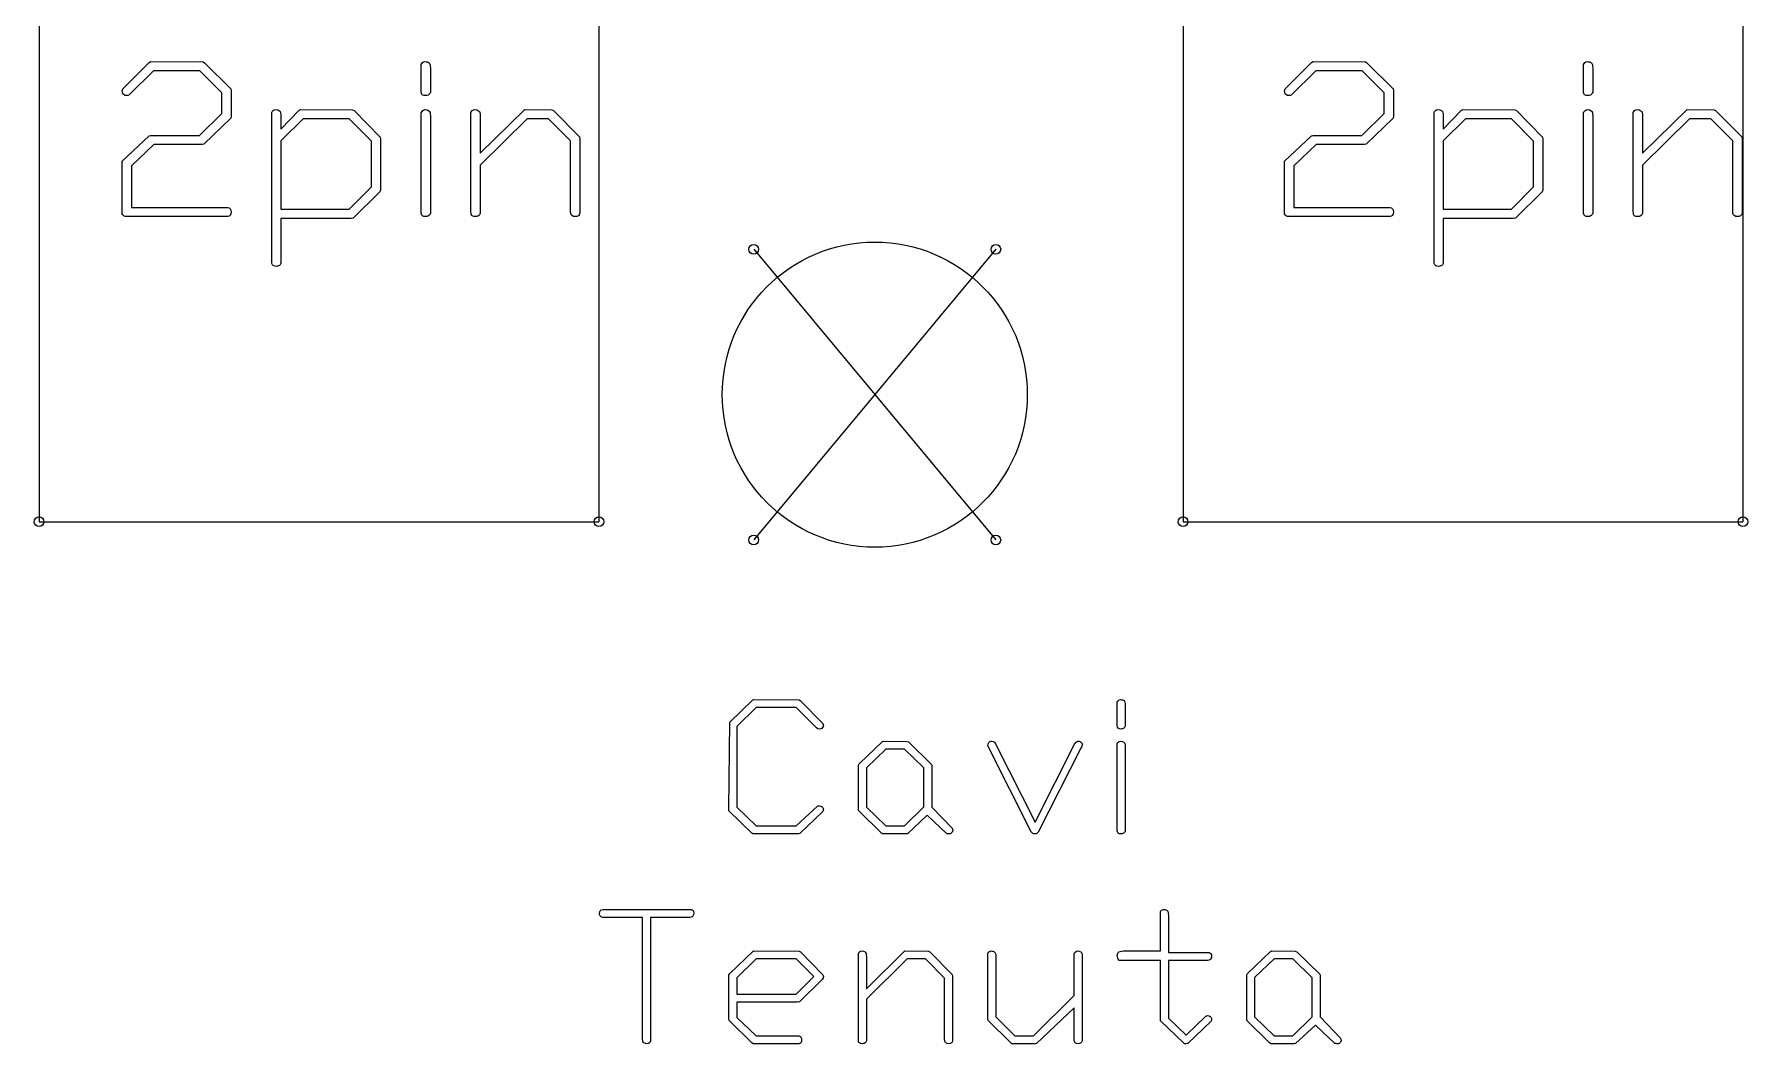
# Paper-space layout 'Sheet1' of a CAD drawing. Header units: millimetres. Extents: x 3 to 419, y -76 to 292.
# Drawn here: x 288.12 to 310.59, y 152.06 to 165.29 of the extents above; entities that cross this region are included whole.
import ezdxf

# ---------------------------------------------------------------- set-up
doc = ezdxf.new("R2010")
doc.units = ezdxf.units.MM

psp = doc.layouts.new('Sheet1')

# ---------------------------------------------------------------- linework, layer by layer
at = {"color": 7, "linetype": 'Continuous'}
for p, q in [((288.1840503, 173.906802), (288.1840503, 158.906802)), ((295.5240503, 173.906802), (295.5240503, 158.906802)), ((303.1840503, 173.906802), (303.1840503, 158.906802)), ((310.5240503, 173.906802), (310.5240503, 158.906802)), ((297.5540503, 162.476802), (300.7290503, 158.666802)), ((300.7290503, 162.476802), (297.5540503, 158.666802)), ((288.1840503, 158.906802), (295.5240503, 158.906802)), ((303.1840503, 158.906802), (310.5240503, 158.906802))]:
    psp.add_line(p, q, dxfattribs=at)
at = {"color": 7, "linetype": 'Continuous', "flags": 128}
for points in [[(290.354291, 164.9200401), (290.6964183, 164.5794835), (290.6964183, 164.5794835), (290.7020879, 164.5541591), (290.7020879, 164.5541591), (290.7020879, 164.2166264), (290.7020879, 164.2166264), (290.6964183, 164.1969716), (290.6964183, 164.1969716), (290.3456564, 163.8564151), (290.3456564, 163.8564151), (290.320332, 163.8480996), (290.320332, 163.8480996), (289.6898677, 163.8480996), (289.6898677, 163.8480996), (289.3958022, 163.5702871), (289.3958022, 163.5702871), (289.3958022, 163.0256234), (289.3958022, 163.0256234), (290.6567308, 163.0256234), (290.6567308, 163.0256234), (290.6767635, 163.0195758), (290.6907486, 163.0078585), (290.6994421, 162.9893377), (290.7020879, 162.9651472), (290.7020879, 162.9651472), (290.6994421, 162.9413347), (290.6907486, 162.92168), (290.6831891, 162.9141204), (290.6722278, 162.9088288), (290.6578647, 162.905805), (290.6397218, 162.904671), (290.6397218, 162.904671), (289.3118915, 162.904671), (289.3118915, 162.904671), (289.2990403, 162.9110966), (289.288457, 162.9190341), (289.2805195, 162.9288615), (289.2748498, 162.9402008), (289.2748498, 162.9402008), (289.2748498, 162.9950073), (289.2748498, 162.9950073), (289.2748498, 163.6296294), (289.2748498, 163.6296294), (289.6263677, 163.9637603), (289.6263677, 163.9637603), (289.6433766, 163.969052), (289.6433766, 163.969052), (290.2863141, 163.969052), (290.2863141, 163.969052), (290.5811355, 164.2566919), (290.5811355, 164.2566919), (290.5811355, 164.5280788), (290.5811355, 164.5280788), (290.2904718, 164.8157186), (290.2904718, 164.8157186), (289.6838201, 164.8157186), (289.6838201, 164.8157186), (289.3621623, 164.4963288), (289.3621623, 164.4963288), (289.3470433, 164.492171), (289.3341921, 164.4906591), (289.3341921, 164.4906591), (289.3111355, 164.4944389), (289.2918587, 164.5061561), (289.2842992, 164.5148496), (289.2790076, 164.5254329), (289.2759837, 164.5382841), (289.2748498, 164.5526472), (289.2748498, 164.5526472), (289.2805195, 164.5783496), (289.2805195, 164.5783496), (289.6282576, 164.9253317), (289.6282576, 164.9253317), (289.6505582, 164.936671), (289.6505582, 164.936671), (290.3346951, 164.9340252), (290.3346951, 164.9340252), (290.3543498, 164.9200401)], [(293.2972703, 164.920796), (293.304832, 164.9105907), (293.3105016, 164.8958496), (293.3135254, 164.8761948), (293.3146593, 164.8516264), (293.3146593, 164.8516264), (293.3146593, 164.5360163), (293.3146593, 164.5360163), (293.3097457, 164.5231651), (293.3029421, 164.5125817), (293.2950046, 164.5046442), (293.2855552, 164.4989746), (293.2677903, 164.492927), (293.2541832, 164.4906591), (293.2541832, 164.4906591), (293.2277248, 164.4936829), (293.208826, 164.5027544), (293.1974867, 164.5178734), (293.193707, 164.5390401), (293.193707, 164.5390401), (293.193707, 164.8969835), (293.193707, 164.8969835), (293.2008885, 164.9121026), (293.2118498, 164.9238198), (293.225457, 164.9321353), (293.2428439, 164.936671), (293.2428439, 164.936671), (293.2602308, 164.9355371), (293.2753498, 164.9328913), (293.2874451, 164.9275996), (293.2972724, 164.920796)], [(305.5943046, 164.9200401), (305.9364183, 164.5794835), (305.9364183, 164.5794835), (305.9420879, 164.5541591), (305.9420879, 164.5541591), (305.9420879, 164.2166264), (305.9420879, 164.2166264), (305.9364183, 164.1969716), (305.9364183, 164.1969716), (305.5856564, 163.8564151), (305.5856564, 163.8564151), (305.560332, 163.8480996), (305.560332, 163.8480996), (304.9298677, 163.8480996), (304.9298677, 163.8480996), (304.6358022, 163.5702871), (304.6358022, 163.5702871), (304.6358022, 163.0256234), (304.6358022, 163.0256234), (305.8967308, 163.0256234), (305.8967308, 163.0256234), (305.9167635, 163.0195758), (305.9307486, 163.0078585), (305.9394421, 162.9893377), (305.9420879, 162.9651472), (305.9420879, 162.9651472), (305.9394421, 162.9413347), (305.9307486, 162.92168), (305.9231891, 162.9141204), (305.9122278, 162.9088288), (305.8978647, 162.905805), (305.8797218, 162.904671), (305.8797218, 162.904671), (304.5518915, 162.904671), (304.5518915, 162.904671), (304.5390403, 162.9110966), (304.528457, 162.9190341), (304.5205195, 162.9288615), (304.5148498, 162.9402008), (304.5148498, 162.9402008), (304.5148498, 162.9950073), (304.5148498, 162.9950073), (304.5148498, 163.6296294), (304.5148498, 163.6296294), (304.8663677, 163.9637603), (304.8663677, 163.9637603), (304.8833766, 163.969052), (304.8833766, 163.969052), (305.5263141, 163.969052), (305.5263141, 163.969052), (305.8211355, 164.2566919), (305.8211355, 164.2566919), (305.8211355, 164.5280788), (305.8211355, 164.5280788), (305.5304718, 164.8157186), (305.5304718, 164.8157186), (304.9238201, 164.8157186), (304.9238201, 164.8157186), (304.6021623, 164.4963288), (304.6021623, 164.4963288), (304.5870433, 164.492171), (304.5741921, 164.4906591), (304.5741921, 164.4906591), (304.5511355, 164.4944389), (304.5318587, 164.5061561), (304.5242992, 164.5148496), (304.5190076, 164.5254329), (304.5159837, 164.5382841), (304.5148498, 164.5526472), (304.5148498, 164.5526472), (304.5205195, 164.5783496), (304.5205195, 164.5783496), (304.8682576, 164.9253317), (304.8682576, 164.9253317), (304.8905582, 164.936671), (304.8905582, 164.936671), (305.5746951, 164.9340252), (305.5746951, 164.9340252), (305.5943498, 164.9200401)], [(308.5371647, 164.920796), (308.544832, 164.9105907), (308.5505016, 164.8958496), (308.5535254, 164.8761948), (308.5546593, 164.8516264), (308.5546593, 164.8516264), (308.5546593, 164.5360163), (308.5546593, 164.5360163), (308.5497457, 164.5231651), (308.5429421, 164.5125817), (308.5350046, 164.5046442), (308.5255552, 164.4989746), (308.5077903, 164.492927), (308.4941832, 164.4906591), (308.4941832, 164.4906591), (308.4677248, 164.4936829), (308.448826, 164.5027544), (308.4374867, 164.5178734), (308.433707, 164.5390401), (308.433707, 164.5390401), (308.433707, 164.8969835), (308.433707, 164.8969835), (308.4408885, 164.9121026), (308.4518498, 164.9238198), (308.465457, 164.9321353), (308.4828439, 164.936671), (308.4828439, 164.936671), (308.5002308, 164.9355371), (308.5153498, 164.9328913), (308.5274451, 164.9275996), (308.5372724, 164.920796)], [(292.3145089, 164.2937335), (292.6558468, 163.9467514), (292.6558468, 163.9467514), (292.6615165, 163.921427), (292.6615165, 163.921427), (292.6615165, 163.2527871), (292.6615165, 163.2527871), (292.6501772, 163.2301085), (292.6501772, 163.2301085), (292.3031951, 162.8861502), (292.3031951, 162.8861502), (292.2748468, 162.8804805), (292.2748468, 162.8804805), (291.3552308, 162.8804805), (291.3552308, 162.8804805), (291.3552308, 162.2949954), (291.3552308, 162.2949954), (291.351073, 162.2836561), (291.3446474, 162.2738288), (291.335198, 162.2658913), (291.3234808, 162.2598436), (291.3234808, 162.2598436), (291.3091177, 162.253796), (291.2947546, 162.2515282), (291.2947546, 162.2515282), (291.272832, 162.254552), (291.2527992, 162.2640014), (291.2448617, 162.2719389), (291.2388141, 162.2832782), (291.2354123, 162.2980192), (291.2342784, 162.3157841), (291.2342784, 162.3157841), (291.2342784, 164.2687871), (291.2342784, 164.2687871), (291.240704, 164.2835282), (291.2516653, 164.2952454), (291.2667843, 164.3031829), (291.2860611, 164.3077186), (291.2860611, 164.3077186), (291.3125195, 164.3039389), (291.3348201, 164.2925996), (291.3438915, 164.2823942), (291.3503171, 164.2668972), (291.3540968, 164.2457305), (291.3552308, 164.2196502), (291.3552308, 164.2196502), (291.3552308, 164.0525847), (291.3552308, 164.0525847), (291.5948677, 164.301671), (291.5948677, 164.301671), (291.6118766, 164.3077186), (291.6118766, 164.3077186), (292.2948796, 164.3050728), (292.2948796, 164.3050728), (292.3145343, 164.2937335)], [(293.2957206, 164.2922216), (293.304076, 164.2823942), (293.3101236, 164.2676532), (293.3135254, 164.2483764), (293.3146593, 164.2241859), (293.3146593, 164.2241859), (293.3146593, 162.9492722), (293.3146593, 162.9492722), (293.3116355, 162.9383109), (293.3052099, 162.9284835), (293.2957605, 162.9190341), (293.2829093, 162.9103407), (293.2829093, 162.9103407), (293.2715701, 162.9061829), (293.2541832, 162.904671), (293.2541832, 162.904671), (293.2288587, 162.9076948), (293.209582, 162.9171442), (293.2027784, 162.9247038), (293.1978647, 162.9356651), (293.1948409, 162.9492722), (293.193707, 162.9659032), (293.193707, 162.9659032), (293.193707, 164.2661413), (293.193707, 164.2661413), (293.2001326, 164.2801264), (293.2103379, 164.2918436), (293.224701, 164.3009151), (293.2428439, 164.3077186), (293.2428439, 164.3077186), (293.2734599, 164.3039389), (293.2957605, 164.2922216)], [(294.9270997, 164.2937335), (295.2684183, 163.952043), (295.2684183, 163.952043), (295.2740879, 163.9270966), (295.2740879, 163.9270966), (295.2740879, 162.9492722), (295.2740879, 162.9492722), (295.2669064, 162.9296175), (295.2548111, 162.9160103), (295.2366683, 162.9073169), (295.2136117, 162.904671), (295.2136117, 162.904671), (295.1897992, 162.9080728), (295.1701445, 162.9182782), (295.1625849, 162.9265936), (295.1572933, 162.937177), (295.1542695, 162.9500282), (295.1531355, 162.9655252), (295.1531355, 162.9655252), (295.1531355, 163.8987484), (295.1531355, 163.8987484), (294.8632278, 164.1867663), (294.8632278, 164.1867663), (294.5842814, 164.1867663), (294.5842814, 164.1867663), (293.9678022, 163.5804925), (293.9678022, 163.5804925), (293.9678022, 162.9488942), (293.9678022, 162.9488942), (293.9647784, 162.9383109), (293.9583528, 162.9284835), (293.9489034, 162.9190341), (293.9360522, 162.9103407), (293.9360522, 162.9103407), (293.9247129, 162.9061829), (293.907326, 162.904671), (293.907326, 162.904671), (293.8820016, 162.9076948), (293.8627248, 162.9171442), (293.8559212, 162.9247038), (293.8510076, 162.9356651), (293.8479837, 162.9492722), (293.8468498, 162.9659032), (293.8468498, 162.9659032), (293.8468498, 164.2687871), (293.8468498, 164.2687871), (293.8532754, 164.2835282), (293.8642367, 164.2952454), (293.8793558, 164.3031829), (293.8986326, 164.3077186), (293.8986326, 164.3077186), (293.9250909, 164.3043169), (293.9473915, 164.2933555), (293.9564629, 164.2835282), (293.9628885, 164.2691651), (293.9666683, 164.2491323), (293.9678022, 164.2245639), (293.9678022, 164.2245639), (293.9678022, 163.7358407), (293.9678022, 163.7358407), (294.5517754, 164.3077186), (294.5517754, 164.3077186), (294.907451, 164.3050728), (294.907451, 164.3050728), (294.9271058, 164.2937335)], [(307.5545225, 164.2937335), (307.8958468, 163.9467514), (307.8958468, 163.9467514), (307.9015165, 163.921427), (307.9015165, 163.921427), (307.9015165, 163.2527871), (307.9015165, 163.2527871), (307.8901772, 163.2301085), (307.8901772, 163.2301085), (307.5431951, 162.8861502), (307.5431951, 162.8861502), (307.5148468, 162.8804805), (307.5148468, 162.8804805), (306.5952308, 162.8804805), (306.5952308, 162.8804805), (306.5952308, 162.2949954), (306.5952308, 162.2949954), (306.591073, 162.2836561), (306.5846474, 162.2738288), (306.575198, 162.2658913), (306.5634808, 162.2598436), (306.5634808, 162.2598436), (306.5491177, 162.253796), (306.5347546, 162.2515282), (306.5347546, 162.2515282), (306.512832, 162.254552), (306.4927992, 162.2640014), (306.4848617, 162.2719389), (306.4788141, 162.2832782), (306.4754123, 162.2980192), (306.4742784, 162.3157841), (306.4742784, 162.3157841), (306.4742784, 164.2687871), (306.4742784, 164.2687871), (306.480704, 164.2835282), (306.4916653, 164.2952454), (306.5067843, 164.3031829), (306.5260611, 164.3077186), (306.5260611, 164.3077186), (306.5525195, 164.3039389), (306.5748201, 164.2925996), (306.5838915, 164.2823942), (306.5903171, 164.2668972), (306.5940968, 164.2457305), (306.5952308, 164.2196502), (306.5952308, 164.2196502), (306.5952308, 164.0525847), (306.5952308, 164.0525847), (306.8348677, 164.301671), (306.8348677, 164.301671), (306.8518766, 164.3077186), (306.8518766, 164.3077186), (307.5348796, 164.3050728), (307.5348796, 164.3050728), (307.5545343, 164.2937335)], [(308.5357342, 164.2922216), (308.544076, 164.2823942), (308.5501236, 164.2676532), (308.5535254, 164.2483764), (308.5546593, 164.2241859), (308.5546593, 164.2241859), (308.5546593, 162.9492722), (308.5546593, 162.9492722), (308.5516355, 162.9383109), (308.5452099, 162.9284835), (308.5357605, 162.9190341), (308.5229093, 162.9103407), (308.5229093, 162.9103407), (308.5115701, 162.9061829), (308.4941832, 162.904671), (308.4941832, 162.904671), (308.4688587, 162.9076948), (308.449582, 162.9171442), (308.4427784, 162.9247038), (308.4378647, 162.9356651), (308.4348409, 162.9492722), (308.433707, 162.9659032), (308.433707, 162.9659032), (308.433707, 164.2661413), (308.433707, 164.2661413), (308.4401326, 164.2801264), (308.4503379, 164.2918436), (308.464701, 164.3009151), (308.4828439, 164.3077186), (308.4828439, 164.3077186), (308.5134599, 164.3039389), (308.5357605, 164.2922216)], [(310.1669941, 164.2937335), (310.5084183, 163.952043), (310.5084183, 163.952043), (310.5140879, 163.9270966), (310.5140879, 163.9270966), (310.5140879, 162.9492722), (310.5140879, 162.9492722), (310.5069064, 162.9296175), (310.4948111, 162.9160103), (310.4766683, 162.9073169), (310.4536117, 162.904671), (310.4536117, 162.904671), (310.4297992, 162.9080728), (310.4101445, 162.9182782), (310.4025849, 162.9265936), (310.3972933, 162.937177), (310.3942695, 162.9500282), (310.3931355, 162.9655252), (310.3931355, 162.9655252), (310.3931355, 163.8987484), (310.3931355, 163.8987484), (310.1032278, 164.1867663), (310.1032278, 164.1867663), (309.8242814, 164.1867663), (309.8242814, 164.1867663), (309.2078022, 163.5804925), (309.2078022, 163.5804925), (309.2078022, 162.9488942), (309.2078022, 162.9488942), (309.2047784, 162.9383109), (309.1983528, 162.9284835), (309.1889034, 162.9190341), (309.1760522, 162.9103407), (309.1760522, 162.9103407), (309.1647129, 162.9061829), (309.147326, 162.904671), (309.147326, 162.904671), (309.1220016, 162.9076948), (309.1027248, 162.9171442), (309.0959212, 162.9247038), (309.0910076, 162.9356651), (309.0879837, 162.9492722), (309.0868498, 162.9659032), (309.0868498, 162.9659032), (309.0868498, 164.2687871), (309.0868498, 164.2687871), (309.0932754, 164.2835282), (309.1042367, 164.2952454), (309.1193558, 164.3031829), (309.1386326, 164.3077186), (309.1386326, 164.3077186), (309.1650909, 164.3043169), (309.1873915, 164.2933555), (309.1964629, 164.2835282), (309.2028885, 164.2691651), (309.2066683, 164.2491323), (309.2078022, 164.2245639), (309.2078022, 164.2245639), (309.2078022, 163.7358407), (309.2078022, 163.7358407), (309.7917754, 164.3077186), (309.7917754, 164.3077186), (310.147451, 164.3050728), (310.147451, 164.3050728), (310.1671058, 164.2937335)], [(292.5405297, 163.8961026), (292.2506564, 164.1867663), (292.2506564, 164.1867663), (291.6451385, 164.1867663), (291.6451385, 164.1867663), (291.3552308, 163.8987484), (291.3552308, 163.8987484), (291.3552308, 163.0014329), (291.3552308, 163.0014329), (292.2506564, 163.0014329), (292.2506564, 163.0014329), (292.5405641, 163.2951204), (292.5405641, 163.2951204), (292.5405641, 163.8961026)], [(307.7805433, 163.8961026), (307.4906564, 164.1867663), (307.4906564, 164.1867663), (306.8851385, 164.1867663), (306.8851385, 164.1867663), (306.5952308, 163.8987484), (306.5952308, 163.8987484), (306.5952308, 163.0014329), (306.5952308, 163.0014329), (307.4906564, 163.0014329), (307.4906564, 163.0014329), (307.7805641, 163.2951204), (307.7805641, 163.2951204), (307.7805641, 163.8961026)], [(298.1653009, 156.5601651), (298.4619174, 156.2596294), (298.4619174, 156.2596294), (298.4655186, 156.2491532), (298.4668282, 156.2376948), (298.4668282, 156.2376948), (298.4661734, 156.2272186), (298.4645365, 156.220671), (298.4645365, 156.220671), (298.4570067, 156.2075758), (298.4465305, 156.197427), (298.4334353, 156.1902246), (298.417721, 156.186296), (298.417721, 156.186296), (298.3938222, 156.1934984), (298.3761436, 156.2056115), (298.3761436, 156.2056115), (298.1119472, 156.4701353), (298.1119472, 156.4701353), (297.585846, 156.4701353), (297.585846, 156.4701353), (297.3337627, 156.2232901), (297.3337627, 156.2232901), (297.3337627, 155.1642127), (297.3337627, 155.1642127), (297.585846, 154.9196591), (297.585846, 154.9196591), (298.1119472, 154.9196591), (298.1119472, 154.9196591), (298.3908758, 155.1769805), (298.3908758, 155.1769805), (298.4020067, 155.1822186), (298.4154293, 155.1838555), (298.4154293, 155.1838555), (298.4324532, 155.1802544), (298.449477, 155.1697782), (298.4570067, 155.1622484), (298.4625722, 155.1534091), (298.465846, 155.1435877), (298.4668282, 155.1324567), (298.4668282, 155.1324567), (298.4619174, 155.1092127), (298.4619174, 155.1092127), (298.1597448, 154.8194805), (298.1597448, 154.8194805), (298.140102, 154.8148972), (298.140102, 154.8148972), (297.5432865, 154.8148972), (297.5432865, 154.8148972), (297.5285543, 154.8243913), (297.5285543, 154.8243913), (297.2290008, 155.118052), (297.2290008, 155.118052), (297.2290008, 155.1419508), (297.2290008, 155.1419508), (297.2411139, 156.2812365), (297.2411139, 156.2812365), (297.5403401, 156.5699865), (297.5403401, 156.5699865), (297.5550722, 156.5748972), (297.5550722, 156.5748972), (298.1482865, 156.5726055), (298.1482865, 156.5726055), (298.1653103, 156.5601651)], [(302.4101052, 156.5611472), (302.4166793, 156.5523079), (302.4215901, 156.5395401), (302.4242091, 156.5225163), (302.4251912, 156.5012365), (302.4251912, 156.5012365), (302.4251912, 156.2278734), (302.4251912, 156.2278734), (302.4209353, 156.2167425), (302.4150424, 156.2075758), (302.4081674, 156.2007008), (302.3999829, 156.1957901), (302.384596, 156.190552), (302.3728103, 156.1885877), (302.3728103, 156.1885877), (302.3498936, 156.1912067), (302.3335246, 156.1990639), (302.3237032, 156.2121591), (302.3204293, 156.2304925), (302.3204293, 156.2304925), (302.3204293, 156.5405222), (302.3204293, 156.5405222), (302.3266496, 156.5536175), (302.3361436, 156.5637663), (302.3479293, 156.5709686), (302.3629889, 156.5748972), (302.3629889, 156.5748972), (302.3780484, 156.5739151), (302.3911436, 156.5716234), (302.4016198, 156.5670401), (302.4101317, 156.5611472)], [(299.5828185, 156.0206413), (299.8850424, 155.7243615), (299.8850424, 155.7243615), (299.8899532, 155.7099567), (299.8899532, 155.7099567), (299.8899532, 155.166177), (299.8899532, 155.166177), (300.1567686, 154.8895401), (300.1567686, 154.8895401), (300.1623341, 154.8721889), (300.163971, 154.8630222), (300.163971, 154.8630222), (300.1633162, 154.8548377), (300.1616793, 154.8486175), (300.1616793, 154.8486175), (300.1561139, 154.8365044), (300.1489115, 154.8270103), (300.1400722, 154.8198079), (300.129596, 154.8148972), (300.129596, 154.8148972), (300.1128996, 154.8152246), (300.0998043, 154.8162067), (300.0896555, 154.8175163), (300.0831079, 154.8194805), (300.0831079, 154.8194805), (299.8280782, 155.0597782), (299.8280782, 155.0597782), (299.5684651, 154.8171889), (299.5684651, 154.8171889), (299.5511139, 154.8148972), (299.5511139, 154.8148972), (299.2423936, 154.8148972), (299.2423936, 154.8148972), (299.2276615, 154.8243913), (299.2276615, 154.8243913), (298.9284353, 155.120671), (298.9284353, 155.120671), (298.9261436, 155.1445698), (298.9261436, 155.1445698), (298.9261436, 155.7171591), (298.9261436, 155.7171591), (298.9359651, 155.7341829), (298.9359651, 155.7341829), (299.2407567, 156.0252246), (299.2407567, 156.0252246), (299.2558162, 156.0301353), (299.2558162, 156.0301353), (299.5628996, 156.0278436), (299.5628996, 156.0278436), (299.5828698, 156.0206413)], [(299.7851763, 155.6788555), (299.5304889, 155.9253734), (299.5304889, 155.9253734), (299.2856079, 155.9253734), (299.2856079, 155.9253734), (299.0309055, 155.6811472), (299.0309055, 155.6811472), (299.0309055, 155.166177), (299.0309055, 155.166177), (299.2856079, 154.9196591), (299.2856079, 154.9196591), (299.5304889, 154.9196591), (299.5304889, 154.9196591), (299.7851912, 155.168796), (299.7851912, 155.168796), (299.7851912, 155.6788555)], [(300.7090483, 156.0180222), (300.7237924, 155.9960877), (300.7237924, 155.9960877), (301.2436734, 154.9690936), (301.2436734, 154.9690936), (301.7687924, 156.0082008), (301.7687924, 156.0082008), (301.7841793, 156.0222782), (301.8054591, 156.0301353), (301.8054591, 156.0301353), (301.8244472, 156.028171), (301.8398341, 156.0216234), (301.8516198, 156.0111472), (301.859477, 155.9964151), (301.859477, 155.9964151), (301.8630782, 155.9951055), (301.8643877, 155.9928139), (301.8630782, 155.9901948), (301.859477, 155.986921), (301.859477, 155.986921), (301.859477, 155.9826651), (301.859477, 155.9797186), (301.859477, 155.9797186), (301.8584948, 155.9725163), (301.8558758, 155.9633496), (301.8512924, 155.9522186), (301.8447448, 155.938796), (301.8447448, 155.938796), (301.2842686, 154.8365044), (301.2842686, 154.8365044), (301.2764115, 154.8270103), (301.2672448, 154.8204627), (301.2567686, 154.8162067), (301.2449829, 154.8148972), (301.2449829, 154.8148972), (301.2279591, 154.8168615), (301.2138817, 154.8220996), (301.2024234, 154.8312663), (301.1935841, 154.8437067), (301.1935841, 154.8437067), (300.6232865, 155.9676055), (300.6232865, 155.9676055), (300.6268877, 155.9934686), (300.6380186, 156.0131115), (300.6458758, 156.0206413), (300.6553698, 156.0258794), (300.6655186, 156.0291532), (300.6773043, 156.0301353), (300.6773043, 156.0301353), (300.6926912, 156.0271889), (300.7090603, 156.0180222)], [(302.4087939, 156.0167127), (302.4160246, 156.0082008), (302.4212627, 155.9954329), (302.4242091, 155.9787365), (302.4251912, 155.9577841), (302.4251912, 155.9577841), (302.4251912, 154.8535282), (302.4251912, 154.8535282), (302.4225722, 154.8440341), (302.4170067, 154.8355222), (302.4088222, 154.8273377), (302.3976912, 154.8198079), (302.3976912, 154.8198079), (302.3878698, 154.8162067), (302.3728103, 154.8148972), (302.3728103, 154.8148972), (302.3508758, 154.8175163), (302.3341793, 154.8257008), (302.3282865, 154.8322484), (302.3240305, 154.8417425), (302.3214115, 154.8535282), (302.3204293, 154.8679329), (302.3204293, 154.8679329), (302.3204293, 155.9941234), (302.3204293, 155.9941234), (302.3259948, 156.0062365), (302.3348341, 156.0163853), (302.3472746, 156.0242425), (302.3629889, 156.0301353), (302.3629889, 156.0301353), (302.3895067, 156.0268615), (302.4088222, 156.0167127)], [(296.7352662, 153.8222782), (296.7484055, 153.8180222), (296.7585543, 153.8098377), (296.7657567, 153.798052), (296.7696853, 153.7823377), (296.7696853, 153.7823377), (296.7664115, 153.7558198), (296.7559353, 153.736177), (296.747096, 153.729302), (296.7343282, 153.7240639), (296.7173043, 153.7211175), (296.6960246, 153.7201353), (296.6960246, 153.7201353), (296.2023341, 153.7201353), (296.2023341, 153.7201353), (296.2023341, 152.0982901), (296.2023341, 152.0982901), (296.1967686, 152.0855222), (296.187602, 152.0757008), (296.1751615, 152.0688258), (296.1587924, 152.0648972), (296.1587924, 152.0648972), (296.1335841, 152.0675163), (296.1139412, 152.0757008), (296.1067389, 152.0825758), (296.1018282, 152.0920698), (296.0985543, 152.1045103), (296.0975722, 152.1198972), (296.0975722, 152.1198972), (296.0975722, 153.7201353), (296.0975722, 153.7201353), (295.5734353, 153.7201353), (295.5734353, 153.7201353), (295.5629591, 153.7217722), (295.5534651, 153.7266829), (295.5446258, 153.7345401), (295.5367686, 153.745671), (295.5367686, 153.745671), (295.5331674, 153.7597484), (295.5318579, 153.7712067), (295.5318579, 153.7712067), (295.534477, 153.7918317), (295.5423341, 153.8078734), (295.555102, 153.818677), (295.5734353, 153.8248972), (295.5734353, 153.8248972), (296.7353103, 153.8222782)], [(302.9755149, 153.8114746), (302.9823936, 153.8026353), (302.986977, 153.7898675), (302.9899234, 153.7728436), (302.9909055, 153.7515639), (302.9909055, 153.7515639), (302.9909055, 153.2591829), (302.9909055, 153.2591829), (303.5238817, 153.2591829), (303.5238817, 153.2591829), (303.536977, 153.2526353), (303.5471258, 153.2431413), (303.5543282, 153.2310282), (303.5582567, 153.2156413), (303.5582567, 153.2156413), (303.5546555, 153.1937067), (303.5435246, 153.1734091), (303.5340305, 153.1652246), (303.5209353, 153.1593317), (303.5032567, 153.1557305), (303.481977, 153.154421), (303.481977, 153.154421), (302.9909055, 153.154421), (302.9909055, 153.154421), (302.9909055, 152.4011175), (302.9909055, 152.4011175), (303.223346, 152.1758794), (303.223346, 152.1758794), (303.4823043, 152.4266532), (303.4823043, 152.4266532), (303.4934353, 152.4322186), (303.5068579, 152.4338555), (303.5068579, 152.4338555), (303.5238817, 152.4302544), (303.5409055, 152.4197782), (303.5484353, 152.4122484), (303.5540008, 152.4034091), (303.5572746, 152.3935877), (303.5582567, 152.3824567), (303.5582567, 152.3824567), (303.553346, 152.3592127), (303.553346, 152.3592127), (303.2478996, 152.0694805), (303.2478996, 152.0694805), (303.2377508, 152.0662067), (303.2210543, 152.0648972), (303.2210543, 152.0648972), (303.2014115, 152.0648972), (303.2014115, 152.0648972), (303.1840603, 152.0789746), (303.1840603, 152.0789746), (302.8887627, 152.363796), (302.8887627, 152.363796), (302.8861436, 152.3873675), (302.8861436, 152.3873675), (302.8861436, 153.154421), (302.8861436, 153.154421), (302.3620067, 153.154421), (302.3620067, 153.154421), (302.3515305, 153.1563853), (302.3423639, 153.1619508), (302.3345067, 153.1711175), (302.3276317, 153.1842127), (302.3276317, 153.1842127), (302.3223936, 153.2015639), (302.3204293, 153.2172782), (302.3204293, 153.2172782), (302.3237032, 153.2401948), (302.333852, 153.2604925), (302.343346, 153.2690044), (302.3580782, 153.2752246), (302.3780484, 153.2788258), (302.4032567, 153.2801353), (302.4032567, 153.2801353), (302.8861436, 153.2801353), (302.8861436, 153.2801353), (302.8861436, 153.7918317), (302.8861436, 153.7918317), (302.8913817, 153.8045996), (302.900221, 153.814421), (302.9120067, 153.8209686), (302.9270662, 153.8248972), (302.9270662, 153.8248972), (302.9424532, 153.8239151), (302.9558758, 153.8216234), (302.9666793, 153.8173675), (302.9755186, 153.8114746)], [(298.1653009, 153.2680222), (298.4619174, 152.9668317), (298.4619174, 152.9668317), (298.4655186, 152.9589746), (298.4668282, 152.9448972), (298.4668282, 152.9448972), (298.4661734, 152.9327841), (298.4645365, 152.9252544), (298.4645365, 152.9252544), (298.452096, 152.9082305), (298.452096, 152.9082305), (298.1535246, 152.6145698), (298.1535246, 152.6145698), (298.128971, 152.6096591), (298.128971, 152.6096591), (297.3337627, 152.6096591), (297.3337627, 152.6096591), (297.3337627, 152.409302), (297.3337627, 152.409302), (297.585846, 152.1696591), (297.585846, 152.1696591), (298.1433758, 152.1696591), (298.1433758, 152.1696591), (298.1554889, 152.164421), (298.1653103, 152.1582008), (298.1721853, 152.1513258), (298.1764412, 152.1434686), (298.1810246, 152.1287365), (298.1826615, 152.1172782), (298.1826615, 152.1172782), (298.1803698, 152.0943615), (298.1728401, 152.0779925), (298.160727, 152.068171), (298.1433758, 152.0648972), (298.1433758, 152.0648972), (297.5452508, 152.0648972), (297.5452508, 152.0648972), (297.5305186, 152.0743913), (297.5305186, 152.0743913), (297.2312924, 152.370671), (297.2312924, 152.370671), (297.2290008, 152.3945698), (297.2290008, 152.3945698), (297.2290008, 152.9671591), (297.2290008, 152.9671591), (297.2388222, 152.9841829), (297.2388222, 152.9841829), (297.5403401, 153.2752246), (297.5403401, 153.2752246), (297.5550722, 153.2801353), (297.5550722, 153.2801353), (298.1482865, 153.2778436), (298.1482865, 153.2778436), (298.1653103, 153.2680222)], [(299.8617682, 153.2680222), (300.1574234, 152.9720698), (300.1574234, 152.9720698), (300.1623341, 152.9504627), (300.1623341, 152.9504627), (300.1623341, 152.1035282), (300.1623341, 152.1035282), (300.1561139, 152.0865044), (300.1456377, 152.0747186), (300.1299234, 152.0671889), (300.1099532, 152.0648972), (300.1099532, 152.0648972), (300.0893282, 152.0678436), (300.0723043, 152.0766829), (300.0657567, 152.0838853), (300.0611734, 152.093052), (300.0585543, 152.1041829), (300.0575722, 152.1176055), (300.0575722, 152.1176055), (300.0575722, 152.9259091), (300.0575722, 152.9259091), (299.806471, 153.1753734), (299.806471, 153.1753734), (299.5648639, 153.1753734), (299.5648639, 153.1753734), (299.0309055, 152.6502544), (299.0309055, 152.6502544), (299.0309055, 152.1032008), (299.0309055, 152.1032008), (299.0282865, 152.0940341), (299.022721, 152.0855222), (299.0145365, 152.0773377), (299.0034055, 152.0698079), (299.0034055, 152.0698079), (298.9935841, 152.0662067), (298.9785246, 152.0648972), (298.9785246, 152.0648972), (298.9565901, 152.0675163), (298.9398936, 152.0757008), (298.9340008, 152.0822484), (298.9297448, 152.0917425), (298.9271258, 152.1035282), (298.9261436, 152.1179329), (298.9261436, 152.1179329), (298.9261436, 153.2464151), (298.9261436, 153.2464151), (298.9317091, 153.2591829), (298.9412032, 153.2693317), (298.9542984, 153.2762067), (298.9709948, 153.2801353), (298.9709948, 153.2801353), (298.9939115, 153.2771889), (299.013227, 153.2676948), (299.0210841, 153.2591829), (299.0266496, 153.2467425), (299.0299234, 153.2293913), (299.0309055, 153.2081115), (299.0309055, 153.2081115), (299.0309055, 152.7848079), (299.0309055, 152.7848079), (299.5367091, 153.2801353), (299.5367091, 153.2801353), (299.8447746, 153.2778436), (299.8447746, 153.2778436), (299.8617984, 153.2680222)], [(300.7113133, 153.2667127), (300.7185543, 153.2582008), (300.7237924, 153.2454329), (300.7270662, 153.2287365), (300.7280484, 153.2081115), (300.7280484, 153.2081115), (300.7280484, 152.4168317), (300.7280484, 152.4168317), (300.9791496, 152.1696591), (300.9791496, 152.1696591), (301.2207567, 152.1696591), (301.2207567, 152.1696591), (301.7547151, 152.6973972), (301.7547151, 152.6973972), (301.7547151, 153.2441234), (301.7547151, 153.2441234), (301.7602805, 153.2562365), (301.7691198, 153.2663853), (301.7815603, 153.2742425), (301.7972746, 153.2801353), (301.7972746, 153.2801353), (301.8201912, 153.2771889), (301.8444174, 153.2680222), (301.8444174, 153.2680222), (301.8509651, 153.2588555), (301.8558758, 153.2457603), (301.8584948, 153.2287365), (301.859477, 153.2077841), (301.859477, 153.2077841), (301.859477, 152.1035282), (301.859477, 152.1035282), (301.8532567, 152.0865044), (301.8427805, 152.0747186), (301.8270662, 152.0671889), (301.807096, 152.0648972), (301.807096, 152.0648972), (301.786471, 152.0678436), (301.7694472, 152.0766829), (301.7628996, 152.0835579), (301.7583162, 152.0927246), (301.7556972, 152.1035282), (301.7547151, 152.1166234), (301.7547151, 152.1166234), (301.7547151, 152.5363258), (301.7547151, 152.5363258), (301.2636436, 152.0671889), (301.2636436, 152.0671889), (301.2462924, 152.0648972), (301.2462924, 152.0648972), (300.9385543, 152.0648972), (300.9385543, 152.0648972), (300.9238222, 152.0743913), (300.9238222, 152.0743913), (300.6281972, 152.370671), (300.6281972, 152.370671), (300.6232865, 152.3945698), (300.6232865, 152.3945698), (300.6232865, 153.2487067), (300.6232865, 153.2487067), (300.6285246, 153.2588555), (300.6373639, 153.2676948), (300.6491496, 153.2745698), (300.6642091, 153.2801353), (300.6642091, 153.2801353), (300.6786139, 153.2791532), (300.6913817, 153.2768615), (300.7021853, 153.2726055), (300.711352, 153.2667127)], [(304.6742473, 153.2706413), (304.976471, 152.9743615), (304.976471, 152.9743615), (304.9813817, 152.9599567), (304.9813817, 152.9599567), (304.9813817, 152.416177), (304.9813817, 152.416177), (305.2481972, 152.1395401), (305.2481972, 152.1395401), (305.2537627, 152.1221889), (305.2553996, 152.1130222), (305.2553996, 152.1130222), (305.2547448, 152.1048377), (305.2531079, 152.0986175), (305.2531079, 152.0986175), (305.2475424, 152.0865044), (305.2403401, 152.0770103), (305.2315008, 152.0698079), (305.2210246, 152.0648972), (305.2210246, 152.0648972), (305.2043282, 152.0652246), (305.1912329, 152.0662067), (305.1810841, 152.0675163), (305.1745365, 152.0694805), (305.1745365, 152.0694805), (304.9195067, 152.3097782), (304.9195067, 152.3097782), (304.6598936, 152.0671889), (304.6598936, 152.0671889), (304.6425424, 152.0648972), (304.6425424, 152.0648972), (304.3338222, 152.0648972), (304.3338222, 152.0648972), (304.3190901, 152.0743913), (304.3190901, 152.0743913), (304.0198639, 152.370671), (304.0198639, 152.370671), (304.0175722, 152.3945698), (304.0175722, 152.3945698), (304.0175722, 152.9671591), (304.0175722, 152.9671591), (304.0273936, 152.9841829), (304.0273936, 152.9841829), (304.3321853, 153.2752246), (304.3321853, 153.2752246), (304.3472448, 153.2801353), (304.3472448, 153.2801353), (304.6543282, 153.2778436), (304.6543282, 153.2778436), (304.6742984, 153.2706413)], [(298.3417306, 152.9462067), (298.1119472, 153.1753734), (298.1119472, 153.1753734), (297.585846, 153.1753734), (297.585846, 153.1753734), (297.3337627, 152.9265639), (297.3337627, 152.9265639), (297.3337627, 152.714421), (297.3337627, 152.714421), (298.1093282, 152.714421), (298.1093282, 152.714421), (298.3417686, 152.9462067)], [(304.876605, 152.9288555), (304.6219174, 153.1753734), (304.6219174, 153.1753734), (304.3770365, 153.1753734), (304.3770365, 153.1753734), (304.1223341, 152.9311472), (304.1223341, 152.9311472), (304.1223341, 152.416177), (304.1223341, 152.416177), (304.3770365, 152.1696591), (304.3770365, 152.1696591), (304.6219174, 152.1696591), (304.6219174, 152.1696591), (304.8766198, 152.418796), (304.8766198, 152.418796), (304.8766198, 152.9288555)]]:
    psp.add_lwpolyline(points, dxfattribs=at)
at = {"color": 7, "linetype": 'Continuous'}
for centre, radius in [((299.1415503, 160.571802), 2), ((297.5540503, 162.476802), 0.0635), ((300.7290503, 162.476802), 0.0635), ((288.1840503, 158.906802), 0.0635), ((288.1840503, 158.906802), 0.0635), ((295.5240503, 158.906802), 0.0635), ((295.5240503, 158.906802), 0.0635), ((303.1840503, 158.906802), 0.0635), ((303.1840503, 158.906802), 0.0635), ((310.5240503, 158.906802), 0.0635), ((310.5240503, 158.906802), 0.0635), ((297.5540503, 158.666802), 0.0635), ((300.7290503, 158.666802), 0.0635)]:
    psp.add_circle(centre, radius, dxfattribs=at)
at = {"color": 7, "linetype": 'Continuous', "lineweight": 25}
psp.add_circle((299.1415503, 160.571802), 2, dxfattribs=at)

doc.saveas('drawing.dxf')
